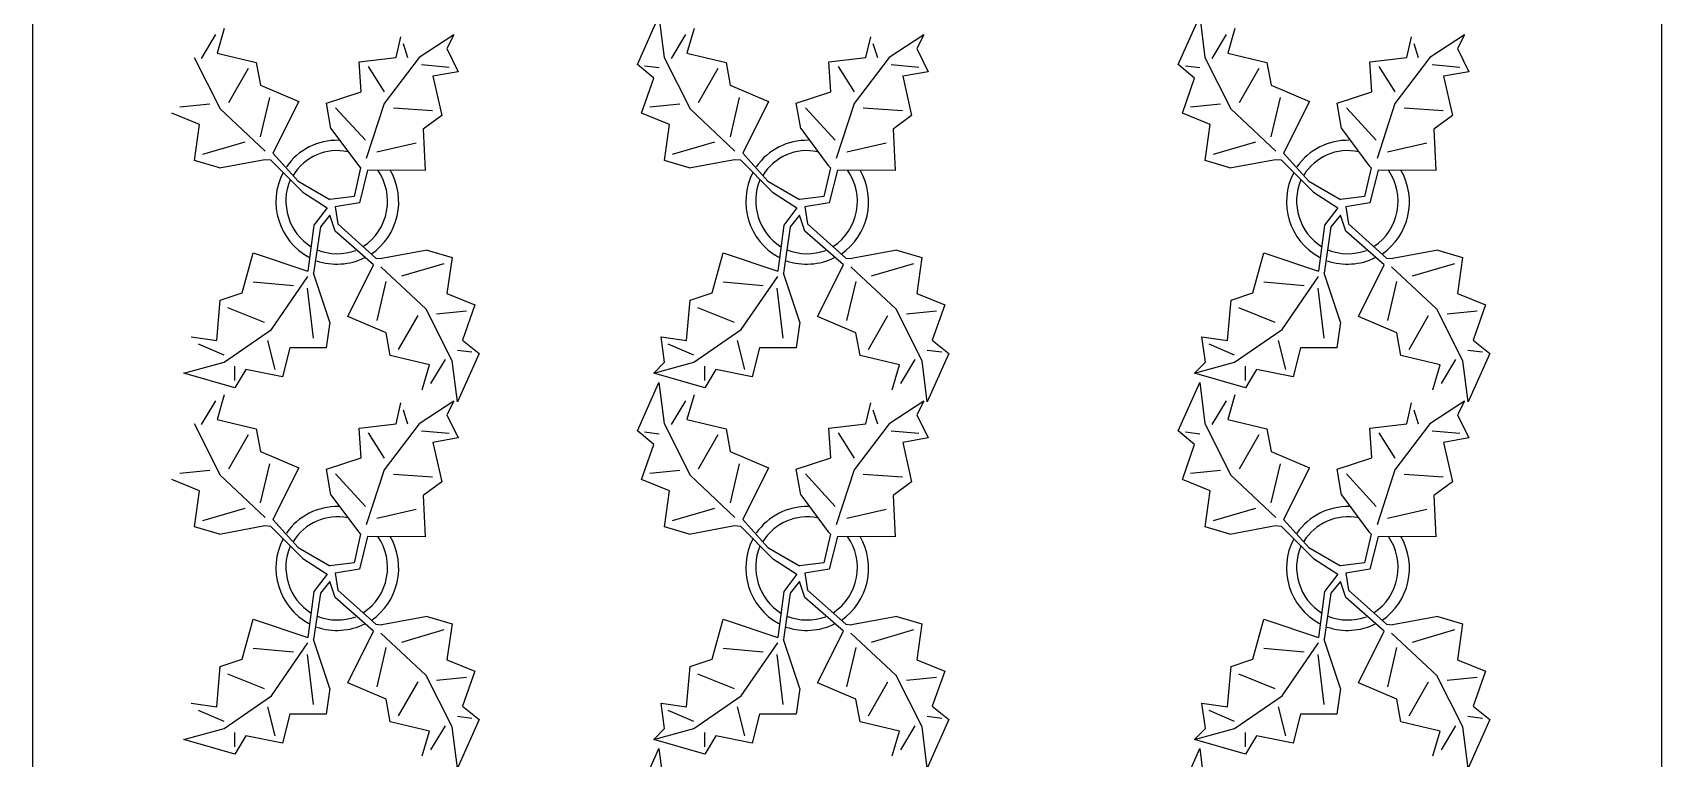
# Model space of a CAD drawing. Header units: inches. Extents: x 8624 to 20537, y 780 to 7738.
# Drawn here: x 17139.8 to 17297.6, y 2443 to 2513.4 of the extents above; entities that cross this region are included whole.
import ezdxf

# ---------------------------------------------------------------- set-up
doc = ezdxf.new("R2010")
doc.units = ezdxf.units.IN
doc.header["$MEASUREMENT"] = 0

msp = doc.modelspace()

# ---------------------------------------------------------------- linework, layer by layer
for p, q in [((17139.85, 2729.61), (17139.85, 1318.98)), ((17297.59, 2729.61), (17297.59, 1331.61))]:
    msp.add_line(p, q)
at = {"color": 114, "linetype": 'Continuous'}
for p, q in [((17198.42, 2510.27), (17200.5, 2514.98)), ((17200.5, 2514.98), (17201.01, 2510.98)), ((17250.79, 2510.27), (17252.88, 2514.98)), ((17252.88, 2514.98), (17253.39, 2510.98)), ((17156.21, 2510.88), (17157.61, 2513.18)), ((17158.41, 2513.78), (17157.71, 2511.38)), ((17175.05, 2510.97), (17175.52, 2512.98)), ((17180.66, 2513.17), (17177.29, 2510.96)), ((17180.66, 2513.17), (17179.98, 2511.83)), ((17201.71, 2510.88), (17203.11, 2513.18)), ((17203.91, 2513.78), (17203.21, 2511.38)), ((17220.55, 2510.97), (17221.02, 2512.98)), ((17226.16, 2513.17), (17222.79, 2510.96)), ((17226.16, 2513.17), (17225.48, 2511.83)), ((17254.09, 2510.88), (17255.48, 2513.18)), ((17256.28, 2513.78), (17255.59, 2511.38)), ((17272.93, 2510.97), (17273.39, 2512.98)), ((17278.53, 2513.17), (17275.16, 2510.96)), ((17278.53, 2513.17), (17277.85, 2511.83)), ((17157.71, 2511.38), (17161.51, 2510.49)), ((17175.73, 2512.31), (17176.17, 2510.97)), ((17179.98, 2511.83), (17181.08, 2509.59)), ((17203.21, 2511.38), (17207.01, 2510.49)), ((17221.23, 2512.31), (17221.67, 2510.97)), ((17225.48, 2511.83), (17226.58, 2509.59)), ((17255.59, 2511.38), (17259.39, 2510.49)), ((17273.61, 2512.31), (17274.04, 2510.97)), ((17277.85, 2511.83), (17278.95, 2509.59)), ((17155.51, 2510.98), (17158.02, 2505.98)), ((17160.72, 2509.89), (17158.82, 2506.58)), ((17161.51, 2510.49), (17161.92, 2508.29)), ((17171.47, 2510.55), (17175.05, 2510.97)), ((17171.67, 2507.65), (17171.47, 2510.55)), ((17172.36, 2510.1), (17173.91, 2507.63)), ((17177.29, 2510.96), (17173.9, 2506.51)), ((17177.51, 2510.28), (17180.19, 2510.04)), ((17200.02, 2508.97), (17198.42, 2510.27)), ((17199.12, 2510.17), (17200.52, 2509.98)), ((17201.01, 2510.98), (17203.52, 2505.98)), ((17206.22, 2509.89), (17204.32, 2506.58)), ((17207.01, 2510.49), (17207.42, 2508.29)), ((17216.97, 2510.55), (17220.55, 2510.97)), ((17217.17, 2507.65), (17216.97, 2510.55)), ((17217.86, 2510.1), (17219.41, 2507.63)), ((17222.79, 2510.96), (17219.4, 2506.51)), ((17223.01, 2510.28), (17225.69, 2510.04)), ((17252.39, 2508.97), (17250.79, 2510.27)), ((17251.49, 2510.17), (17252.89, 2509.98)), ((17253.39, 2510.98), (17255.9, 2505.98)), ((17258.59, 2509.89), (17256.7, 2506.58)), ((17259.39, 2510.49), (17259.79, 2508.29)), ((17269.35, 2510.55), (17272.93, 2510.97)), ((17269.55, 2507.65), (17269.35, 2510.55)), ((17270.24, 2510.1), (17271.78, 2507.63)), ((17275.16, 2510.96), (17271.78, 2506.51)), ((17275.38, 2510.28), (17278.06, 2510.04)), ((17161.92, 2508.29), (17165.62, 2506.7)), ((17181.08, 2509.59), (17178.62, 2509.16)), ((17178.62, 2509.16), (17179.48, 2505.35)), ((17198.83, 2505.57), (17200.02, 2508.97)), ((17207.42, 2508.29), (17211.12, 2506.7)), ((17226.58, 2509.59), (17224.12, 2509.16)), ((17224.12, 2509.16), (17224.98, 2505.35)), ((17251.2, 2505.57), (17252.39, 2508.97)), ((17259.79, 2508.29), (17263.5, 2506.7)), ((17278.95, 2509.59), (17276.49, 2509.16)), ((17276.49, 2509.16), (17277.36, 2505.35)), ((17161.93, 2503.29), (17162.82, 2507.09)), ((17165.62, 2506.7), (17163.13, 2501.69)), ((17168.31, 2506.55), (17171.67, 2507.65)), ((17207.43, 2503.29), (17208.32, 2507.09)), ((17211.12, 2506.7), (17208.63, 2501.69)), ((17213.81, 2506.55), (17217.17, 2507.65)), ((17259.8, 2503.29), (17260.7, 2507.09)), ((17263.5, 2506.7), (17261.01, 2501.69)), ((17266.19, 2506.55), (17269.55, 2507.65)), ((17156.03, 2504.48), (17153.33, 2505.57)), ((17154.12, 2506.17), (17157.02, 2506.48)), ((17158.02, 2505.98), (17162.37, 2501.87)), ((17168.74, 2504.09), (17168.31, 2506.55)), ((17169.2, 2506.1), (17172.09, 2502.95)), ((17173.9, 2506.51), (17172.17, 2501.16)), ((17178.59, 2505.8), (17174.79, 2506.06)), ((17179.48, 2505.35), (17177.68, 2504.02)), ((17201.53, 2504.48), (17198.83, 2505.57)), ((17199.62, 2506.17), (17202.52, 2506.48)), ((17203.52, 2505.98), (17207.87, 2501.87)), ((17214.24, 2504.09), (17213.81, 2506.55)), ((17214.7, 2506.1), (17217.59, 2502.95)), ((17219.4, 2506.51), (17217.67, 2501.16)), ((17224.09, 2505.8), (17220.29, 2506.06)), ((17224.98, 2505.35), (17223.18, 2504.02)), ((17253.9, 2504.48), (17251.2, 2505.57)), ((17252, 2506.17), (17254.9, 2506.48)), ((17255.9, 2505.98), (17260.24, 2501.87)), ((17266.61, 2504.09), (17266.19, 2506.55)), ((17267.08, 2506.1), (17269.96, 2502.95)), ((17271.78, 2506.51), (17270.05, 2501.16)), ((17276.47, 2505.8), (17272.67, 2506.06)), ((17277.36, 2505.35), (17275.56, 2504.02)), ((17155.54, 2500.98), (17156.03, 2504.48)), ((17168.74, 2504.09), (17171.4, 2500.49)), ((17177.68, 2504.02), (17177.88, 2500)), ((17201.04, 2500.98), (17201.53, 2504.48)), ((17214.24, 2504.09), (17216.9, 2500.49)), ((17223.18, 2504.02), (17223.38, 2500)), ((17253.41, 2500.98), (17253.9, 2504.48)), ((17266.61, 2504.09), (17269.27, 2500.49)), ((17275.56, 2504.02), (17275.75, 2500)), ((17156.33, 2501.58), (17160.43, 2502.79)), ((17173.19, 2501.82), (17177, 2502.69)), ((17201.83, 2501.58), (17205.93, 2502.79)), ((17218.69, 2501.82), (17222.5, 2502.69)), ((17254.21, 2501.58), (17258.31, 2502.79)), ((17271.07, 2501.82), (17274.88, 2502.69)), ((17157.94, 2500.28), (17155.54, 2500.98)), ((17157.94, 2500.28), (17162.34, 2501.09)), ((17162.34, 2501.09), (17162.9, 2501.03)), ((17162.9, 2501.03), (17166.02, 2497.9)), ((17165.57, 2498.99), (17163.13, 2501.69)), ((17171.62, 2500.27), (17170.98, 2497.5)), ((17171.4, 2500.49), (17171.62, 2500.27)), ((17203.44, 2500.28), (17201.04, 2500.98)), ((17203.44, 2500.28), (17207.84, 2501.09)), ((17207.84, 2501.09), (17208.4, 2501.03)), ((17208.4, 2501.03), (17211.52, 2497.9)), ((17211.07, 2498.99), (17208.63, 2501.69)), ((17217.12, 2500.27), (17216.48, 2497.5)), ((17216.9, 2500.49), (17217.12, 2500.27)), ((17255.81, 2500.28), (17253.41, 2500.98)), ((17255.81, 2500.28), (17260.21, 2501.09)), ((17260.21, 2501.09), (17260.78, 2501.03)), ((17260.78, 2501.03), (17263.9, 2497.9)), ((17263.44, 2498.99), (17261.01, 2501.69)), ((17269.49, 2500.27), (17268.85, 2497.5)), ((17269.27, 2500.49), (17269.49, 2500.27)), ((17165.57, 2498.99), (17168.63, 2497.19)), ((17172.29, 2500.04), (17171.5, 2496.89)), ((17177.88, 2500), (17172.29, 2500.04)), ((17211.07, 2498.99), (17214.13, 2497.19)), ((17217.79, 2500.04), (17217, 2496.89)), ((17223.38, 2500), (17217.79, 2500.04)), ((17263.44, 2498.99), (17266.5, 2497.19)), ((17270.16, 2500.04), (17269.37, 2496.89)), ((17275.75, 2500), (17270.16, 2500.04)), ((17166.02, 2497.9), (17168.37, 2496.38)), ((17170.98, 2497.5), (17168.63, 2497.19)), ((17170.98, 2497.5), (17170.98, 2497.5)), ((17211.52, 2497.9), (17213.87, 2496.38)), ((17216.48, 2497.5), (17214.13, 2497.19)), ((17216.48, 2497.5), (17216.48, 2497.5)), ((17263.9, 2497.9), (17266.24, 2496.38)), ((17268.85, 2497.5), (17266.5, 2497.19)), ((17268.85, 2497.5), (17268.85, 2497.5)), ((17168.37, 2496.38), (17167.09, 2494.72)), ((17168.63, 2495.67), (17167.72, 2494.55)), ((17169.15, 2494.14), (17168.63, 2495.67)), ((17171.5, 2496.89), (17169.15, 2496.48)), ((17169.15, 2496.48), (17169.41, 2494.85)), ((17213.87, 2496.38), (17212.59, 2494.72)), ((17214.13, 2495.67), (17213.22, 2494.55)), ((17214.65, 2494.14), (17214.13, 2495.67)), ((17217, 2496.89), (17214.65, 2496.48)), ((17214.65, 2496.48), (17214.91, 2494.85)), ((17266.24, 2496.38), (17264.96, 2494.72)), ((17266.5, 2495.67), (17265.59, 2494.55)), ((17267.03, 2494.14), (17266.5, 2495.67)), ((17269.37, 2496.89), (17267.03, 2496.48)), ((17267.03, 2496.48), (17267.29, 2494.85)), ((17167.09, 2494.72), (17166.52, 2490.26)), ((17167.72, 2494.55), (17167.07, 2490.07)), ((17172.87, 2490.86), (17169.15, 2494.14)), ((17169.41, 2494.85), (17173.1, 2491.53)), ((17212.59, 2494.72), (17212.02, 2490.26)), ((17213.22, 2494.55), (17212.57, 2490.07)), ((17218.37, 2490.86), (17214.65, 2494.14)), ((17214.91, 2494.85), (17218.6, 2491.53)), ((17264.96, 2494.72), (17264.39, 2490.26)), ((17265.59, 2494.55), (17264.94, 2490.07)), ((17270.74, 2490.86), (17267.03, 2494.14)), ((17267.29, 2494.85), (17270.97, 2491.53)), ((17160.16, 2488.14), (17161.22, 2492.02)), ((17161.22, 2492.02), (17166.52, 2490.26)), ((17170.38, 2485.86), (17172.87, 2490.86)), ((17173.1, 2491.53), (17173.67, 2491.47)), ((17178.06, 2492.28), (17173.67, 2491.47)), ((17179.67, 2490.98), (17175.57, 2489.77)), ((17178.06, 2492.28), (17180.47, 2491.58)), ((17180.47, 2491.58), (17179.97, 2488.08)), ((17205.66, 2488.14), (17206.72, 2492.02)), ((17206.72, 2492.02), (17212.02, 2490.26)), ((17215.88, 2485.86), (17218.37, 2490.86)), ((17218.6, 2491.53), (17219.17, 2491.47)), ((17223.56, 2492.28), (17219.17, 2491.47)), ((17225.17, 2490.98), (17221.07, 2489.77)), ((17223.56, 2492.28), (17225.97, 2491.58)), ((17225.97, 2491.58), (17225.47, 2488.08)), ((17258.03, 2488.14), (17259.09, 2492.02)), ((17259.09, 2492.02), (17264.39, 2490.26)), ((17268.25, 2485.86), (17270.74, 2490.86)), ((17270.97, 2491.53), (17271.54, 2491.47)), ((17275.94, 2492.28), (17271.54, 2491.47)), ((17277.54, 2490.98), (17273.44, 2489.77)), ((17275.94, 2492.28), (17278.34, 2491.58)), ((17278.34, 2491.58), (17277.85, 2488.08)), ((17162.98, 2484.6), (17166.51, 2489.75)), ((17168.64, 2485.31), (17167.07, 2490.07)), ((17174.07, 2489.27), (17173.18, 2485.46)), ((17177.98, 2486.58), (17173.59, 2490.68)), ((17208.48, 2484.6), (17212.01, 2489.75)), ((17214.14, 2485.31), (17212.57, 2490.07)), ((17219.57, 2489.27), (17218.68, 2485.46)), ((17223.48, 2486.58), (17219.09, 2490.68)), ((17260.86, 2484.6), (17264.38, 2489.75)), ((17266.52, 2485.31), (17264.94, 2490.07)), ((17271.94, 2489.27), (17271.05, 2485.46)), ((17275.85, 2486.58), (17271.46, 2490.68)), ((17158.03, 2487.43), (17160.16, 2488.14)), ((17165.11, 2488.84), (17161.22, 2489.2)), ((17166.44, 2488.61), (17167.01, 2483.77)), ((17179.97, 2488.08), (17182.68, 2486.99)), ((17203.53, 2487.43), (17205.66, 2488.14)), ((17210.61, 2488.84), (17206.72, 2489.2)), ((17211.94, 2488.61), (17212.51, 2483.77)), ((17225.47, 2488.08), (17228.18, 2486.99)), ((17255.91, 2487.43), (17258.03, 2488.14)), ((17262.98, 2488.84), (17259.09, 2489.2)), ((17264.31, 2488.61), (17264.89, 2483.77)), ((17277.85, 2488.08), (17280.55, 2486.99)), ((17157.68, 2483.54), (17158.03, 2487.43)), ((17158.74, 2486.72), (17162.28, 2485.31)), ((17180.49, 2481.58), (17177.98, 2486.58)), ((17181.88, 2486.38), (17178.98, 2486.08)), ((17182.68, 2486.99), (17181.48, 2483.58)), ((17203.18, 2483.54), (17203.53, 2487.43)), ((17204.24, 2486.72), (17207.78, 2485.31)), ((17225.99, 2481.58), (17223.48, 2486.58)), ((17227.38, 2486.38), (17224.48, 2486.08)), ((17228.18, 2486.99), (17226.98, 2483.58)), ((17255.56, 2483.54), (17255.91, 2487.43)), ((17256.62, 2486.72), (17260.15, 2485.31)), ((17278.36, 2481.58), (17275.85, 2486.58)), ((17279.75, 2486.38), (17276.85, 2486.08)), ((17280.55, 2486.99), (17279.36, 2483.58)), ((17158.39, 2481.42), (17162.98, 2484.6)), ((17168.64, 2485.31), (17168.29, 2482.83)), ((17174.08, 2484.27), (17170.38, 2485.86)), ((17175.29, 2482.67), (17177.18, 2485.97)), ((17203.89, 2481.42), (17208.48, 2484.6)), ((17214.14, 2485.31), (17213.79, 2482.83)), ((17219.58, 2484.27), (17215.88, 2485.86)), ((17220.79, 2482.67), (17222.68, 2485.97)), ((17256.26, 2481.42), (17260.86, 2484.6)), ((17266.52, 2485.31), (17266.16, 2482.83)), ((17271.96, 2484.27), (17268.25, 2485.86)), ((17273.16, 2482.67), (17275.05, 2485.97)), ((17155.21, 2483.89), (17157.68, 2483.54)), ((17158.39, 2482.12), (17155.91, 2483.19)), ((17163.34, 2480.71), (17162.63, 2483.54)), ((17174.49, 2482.07), (17174.08, 2484.27)), ((17181.48, 2483.58), (17183.09, 2482.29)), ((17200.71, 2483.89), (17203.18, 2483.54)), ((17201.06, 2481.42), (17200.71, 2483.89)), ((17203.89, 2482.12), (17201.41, 2483.19)), ((17208.84, 2480.71), (17208.13, 2483.54)), ((17219.99, 2482.07), (17219.58, 2484.27)), ((17226.98, 2483.58), (17228.59, 2482.29)), ((17253.08, 2483.89), (17255.56, 2483.54)), ((17253.43, 2481.42), (17253.08, 2483.89)), ((17256.26, 2482.12), (17253.79, 2483.19)), ((17261.21, 2480.71), (17260.5, 2483.54)), ((17272.36, 2482.07), (17271.96, 2484.27)), ((17279.36, 2483.58), (17280.96, 2482.29)), ((17154.5, 2480.36), (17158.39, 2481.42)), ((17164.75, 2482.83), (17164.05, 2480)), ((17168.29, 2482.83), (17164.75, 2482.83)), ((17178.29, 2481.18), (17174.49, 2482.07)), ((17179.79, 2481.68), (17178.39, 2479.38)), ((17181, 2477.58), (17180.49, 2481.58)), ((17182.39, 2482.39), (17180.99, 2482.58)), ((17183.09, 2482.29), (17181, 2477.58)), ((17200, 2480.36), (17203.89, 2481.42)), ((17200, 2480.36), (17201.06, 2481.42)), ((17210.25, 2482.83), (17209.55, 2480)), ((17213.79, 2482.83), (17210.25, 2482.83)), ((17223.79, 2481.18), (17219.99, 2482.07)), ((17225.29, 2481.68), (17223.89, 2479.38)), ((17226.5, 2477.58), (17225.99, 2481.58)), ((17227.89, 2482.39), (17226.49, 2482.58)), ((17228.59, 2482.29), (17226.5, 2477.58)), ((17252.37, 2480.36), (17256.26, 2481.42)), ((17252.37, 2480.36), (17253.43, 2481.42)), ((17262.63, 2482.83), (17261.92, 2480)), ((17266.16, 2482.83), (17262.63, 2482.83)), ((17276.16, 2481.18), (17272.36, 2482.07)), ((17277.66, 2481.68), (17276.27, 2479.38)), ((17278.87, 2477.58), (17278.36, 2481.58)), ((17280.26, 2482.39), (17278.86, 2482.58)), ((17280.96, 2482.29), (17278.87, 2477.58)), ((17159.45, 2478.94), (17154.5, 2480.36)), ((17159.45, 2479.65), (17159.45, 2481.06)), ((17160.51, 2480.71), (17159.45, 2478.94)), ((17164.05, 2480), (17160.51, 2480.71)), ((17177.59, 2478.77), (17178.29, 2481.18)), ((17204.95, 2478.94), (17200, 2480.36)), ((17204.95, 2479.65), (17204.95, 2481.06)), ((17206.01, 2480.71), (17204.95, 2478.94)), ((17209.55, 2480), (17206.01, 2480.71)), ((17223.09, 2478.77), (17223.79, 2481.18)), ((17257.32, 2478.94), (17252.37, 2480.36)), ((17257.32, 2479.65), (17257.32, 2481.06)), ((17258.38, 2480.71), (17257.32, 2478.94)), ((17261.92, 2480), (17258.38, 2480.71)), ((17275.47, 2478.77), (17276.16, 2481.18)), ((17158.41, 2478.28), (17157.71, 2475.88)), ((17198.42, 2474.77), (17200.5, 2479.48)), ((17200.5, 2479.48), (17201.01, 2475.48)), ((17203.91, 2478.28), (17203.21, 2475.88)), ((17250.79, 2474.77), (17252.88, 2479.48)), ((17252.88, 2479.48), (17253.39, 2475.48)), ((17256.28, 2478.28), (17255.59, 2475.88)), ((17156.21, 2475.38), (17157.61, 2477.68)), ((17175.05, 2475.47), (17175.52, 2477.48)), ((17175.73, 2476.81), (17176.17, 2475.47)), ((17180.66, 2477.67), (17177.29, 2475.46)), ((17180.66, 2477.67), (17179.98, 2476.33)), ((17201.71, 2475.38), (17203.11, 2477.68)), ((17220.55, 2475.47), (17221.02, 2477.48)), ((17221.23, 2476.81), (17221.67, 2475.47)), ((17226.16, 2477.67), (17222.79, 2475.46)), ((17226.16, 2477.67), (17225.48, 2476.33)), ((17254.09, 2475.38), (17255.48, 2477.68)), ((17272.93, 2475.47), (17273.39, 2477.48)), ((17273.61, 2476.81), (17274.04, 2475.47)), ((17278.53, 2477.67), (17275.16, 2475.46)), ((17278.53, 2477.67), (17277.85, 2476.33)), ((17155.51, 2475.48), (17158.02, 2470.48)), ((17157.71, 2475.88), (17161.51, 2474.99)), ((17171.47, 2475.05), (17175.05, 2475.47)), ((17171.67, 2472.15), (17171.47, 2475.05)), ((17177.29, 2475.46), (17173.9, 2471.01)), ((17179.98, 2476.33), (17181.08, 2474.09)), ((17201.01, 2475.48), (17203.52, 2470.48)), ((17203.21, 2475.88), (17207.01, 2474.99)), ((17216.97, 2475.05), (17220.55, 2475.47)), ((17217.17, 2472.15), (17216.97, 2475.05)), ((17222.79, 2475.46), (17219.4, 2471.01)), ((17225.48, 2476.33), (17226.58, 2474.09)), ((17253.39, 2475.48), (17255.9, 2470.48)), ((17255.59, 2475.88), (17259.39, 2474.99)), ((17269.35, 2475.05), (17272.93, 2475.47)), ((17269.55, 2472.15), (17269.35, 2475.05)), ((17275.16, 2475.46), (17271.78, 2471.01)), ((17277.85, 2476.33), (17278.95, 2474.09)), ((17160.72, 2474.39), (17158.82, 2471.08)), ((17161.51, 2474.99), (17161.92, 2472.79)), ((17172.36, 2474.6), (17173.91, 2472.13)), ((17177.51, 2474.78), (17180.19, 2474.54)), ((17181.08, 2474.09), (17178.62, 2473.66)), ((17178.62, 2473.66), (17179.48, 2469.85)), ((17200.02, 2473.47), (17198.42, 2474.77)), ((17198.83, 2470.07), (17200.02, 2473.47)), ((17199.12, 2474.67), (17200.52, 2474.48)), ((17206.22, 2474.39), (17204.32, 2471.08)), ((17207.01, 2474.99), (17207.42, 2472.79)), ((17217.86, 2474.6), (17219.41, 2472.13)), ((17223.01, 2474.78), (17225.69, 2474.54)), ((17226.58, 2474.09), (17224.12, 2473.66)), ((17224.12, 2473.66), (17224.98, 2469.85)), ((17252.39, 2473.47), (17250.79, 2474.77)), ((17251.2, 2470.07), (17252.39, 2473.47)), ((17251.49, 2474.67), (17252.89, 2474.48)), ((17258.59, 2474.39), (17256.7, 2471.08)), ((17259.39, 2474.99), (17259.79, 2472.79)), ((17270.24, 2474.6), (17271.78, 2472.13)), ((17275.38, 2474.78), (17278.06, 2474.54)), ((17278.95, 2474.09), (17276.49, 2473.66)), ((17276.49, 2473.66), (17277.36, 2469.85)), ((17161.92, 2472.79), (17165.62, 2471.2)), ((17168.31, 2471.05), (17171.67, 2472.15)), ((17207.42, 2472.79), (17211.12, 2471.2)), ((17213.81, 2471.05), (17217.17, 2472.15)), ((17259.79, 2472.79), (17263.5, 2471.2)), ((17266.19, 2471.05), (17269.55, 2472.15)), ((17154.12, 2470.67), (17157.02, 2470.98)), ((17158.02, 2470.48), (17162.37, 2466.37)), ((17161.93, 2467.79), (17162.82, 2471.59)), ((17165.62, 2471.2), (17163.13, 2466.19)), ((17168.74, 2468.59), (17168.31, 2471.05)), ((17169.2, 2470.6), (17172.09, 2467.45)), ((17173.9, 2471.01), (17172.17, 2465.66)), ((17178.59, 2470.3), (17174.79, 2470.56)), ((17199.62, 2470.67), (17202.52, 2470.98)), ((17203.52, 2470.48), (17207.87, 2466.37)), ((17207.43, 2467.79), (17208.32, 2471.59)), ((17211.12, 2471.2), (17208.63, 2466.19)), ((17214.24, 2468.59), (17213.81, 2471.05)), ((17214.7, 2470.6), (17217.59, 2467.45)), ((17219.4, 2471.01), (17217.67, 2465.66)), ((17224.09, 2470.3), (17220.29, 2470.56)), ((17252, 2470.67), (17254.9, 2470.98)), ((17255.9, 2470.48), (17260.24, 2466.37)), ((17259.8, 2467.79), (17260.7, 2471.59)), ((17263.5, 2471.2), (17261.01, 2466.19)), ((17266.61, 2468.59), (17266.19, 2471.05)), ((17267.08, 2470.6), (17269.96, 2467.45)), ((17271.78, 2471.01), (17270.05, 2465.66)), ((17276.47, 2470.3), (17272.67, 2470.56)), ((17156.03, 2468.98), (17153.33, 2470.07)), ((17155.54, 2465.48), (17156.03, 2468.98)), ((17179.48, 2469.85), (17177.68, 2468.52)), ((17201.53, 2468.98), (17198.83, 2470.07)), ((17201.04, 2465.48), (17201.53, 2468.98)), ((17224.98, 2469.85), (17223.18, 2468.52)), ((17253.9, 2468.98), (17251.2, 2470.07)), ((17253.41, 2465.48), (17253.9, 2468.98)), ((17277.36, 2469.85), (17275.56, 2468.52)), ((17156.33, 2466.08), (17160.43, 2467.29)), ((17168.74, 2468.59), (17171.4, 2464.99)), ((17173.19, 2466.32), (17177, 2467.19)), ((17177.68, 2468.52), (17177.88, 2464.5)), ((17201.83, 2466.08), (17205.93, 2467.29)), ((17214.24, 2468.59), (17216.9, 2464.99)), ((17218.69, 2466.32), (17222.5, 2467.19)), ((17223.18, 2468.52), (17223.38, 2464.5)), ((17254.21, 2466.08), (17258.31, 2467.29)), ((17266.61, 2468.59), (17269.27, 2464.99)), ((17271.07, 2466.32), (17274.88, 2467.19)), ((17275.56, 2468.52), (17275.75, 2464.5)), ((17157.94, 2464.78), (17162.34, 2465.59)), ((17162.34, 2465.59), (17162.9, 2465.53)), ((17165.57, 2463.49), (17163.13, 2466.19)), ((17203.44, 2464.78), (17207.84, 2465.59)), ((17207.84, 2465.59), (17208.4, 2465.53)), ((17211.07, 2463.49), (17208.63, 2466.19)), ((17255.81, 2464.78), (17260.21, 2465.59)), ((17260.21, 2465.59), (17260.78, 2465.53)), ((17263.44, 2463.49), (17261.01, 2466.19)), ((17157.94, 2464.78), (17155.54, 2465.48)), ((17162.9, 2465.53), (17166.02, 2462.4)), ((17171.62, 2464.77), (17170.98, 2462)), ((17171.4, 2464.99), (17171.62, 2464.77)), ((17172.29, 2464.54), (17171.5, 2461.39)), ((17177.88, 2464.5), (17172.29, 2464.54)), ((17203.44, 2464.78), (17201.04, 2465.48)), ((17208.4, 2465.53), (17211.52, 2462.4)), ((17217.12, 2464.77), (17216.48, 2462)), ((17216.9, 2464.99), (17217.12, 2464.77)), ((17217.79, 2464.54), (17217, 2461.39)), ((17223.38, 2464.5), (17217.79, 2464.54)), ((17255.81, 2464.78), (17253.41, 2465.48)), ((17260.78, 2465.53), (17263.9, 2462.4)), ((17269.49, 2464.77), (17268.85, 2462)), ((17269.27, 2464.99), (17269.49, 2464.77)), ((17270.16, 2464.54), (17269.37, 2461.39)), ((17275.75, 2464.5), (17270.16, 2464.54)), ((17165.57, 2463.49), (17168.63, 2461.69)), ((17166.02, 2462.4), (17168.37, 2460.88)), ((17211.07, 2463.49), (17214.13, 2461.69)), ((17211.52, 2462.4), (17213.87, 2460.88)), ((17263.44, 2463.49), (17266.5, 2461.69)), ((17263.9, 2462.4), (17266.24, 2460.88)), ((17168.37, 2460.88), (17167.09, 2459.22)), ((17170.98, 2462), (17168.63, 2461.69)), ((17171.5, 2461.39), (17169.15, 2460.98)), ((17169.15, 2460.98), (17169.41, 2459.35)), ((17170.98, 2462), (17170.98, 2462)), ((17213.87, 2460.88), (17212.59, 2459.22)), ((17216.48, 2462), (17214.13, 2461.69)), ((17217, 2461.39), (17214.65, 2460.98)), ((17214.65, 2460.98), (17214.91, 2459.35)), ((17216.48, 2462), (17216.48, 2462)), ((17266.24, 2460.88), (17264.96, 2459.22)), ((17268.85, 2462), (17266.5, 2461.69)), ((17269.37, 2461.39), (17267.03, 2460.98)), ((17267.03, 2460.98), (17267.29, 2459.35)), ((17268.85, 2462), (17268.85, 2462)), ((17168.63, 2460.17), (17167.72, 2459.05)), ((17169.15, 2458.64), (17168.63, 2460.17)), ((17169.41, 2459.35), (17173.1, 2456.03)), ((17214.13, 2460.17), (17213.22, 2459.05)), ((17214.65, 2458.64), (17214.13, 2460.17)), ((17214.91, 2459.35), (17218.6, 2456.03)), ((17266.5, 2460.17), (17265.59, 2459.05)), ((17267.03, 2458.64), (17266.5, 2460.17)), ((17267.29, 2459.35), (17270.97, 2456.03)), ((17167.09, 2459.22), (17166.52, 2454.76)), ((17167.72, 2459.05), (17167.07, 2454.57)), ((17172.87, 2455.36), (17169.15, 2458.64)), ((17212.59, 2459.22), (17212.02, 2454.76)), ((17213.22, 2459.05), (17212.57, 2454.57)), ((17218.37, 2455.36), (17214.65, 2458.64)), ((17264.96, 2459.22), (17264.39, 2454.76)), ((17265.59, 2459.05), (17264.94, 2454.57)), ((17270.74, 2455.36), (17267.03, 2458.64)), ((17160.16, 2452.64), (17161.22, 2456.52)), ((17161.22, 2456.52), (17166.52, 2454.76)), ((17178.06, 2456.78), (17173.67, 2455.97)), ((17178.06, 2456.78), (17180.47, 2456.08)), ((17205.66, 2452.64), (17206.72, 2456.52)), ((17206.72, 2456.52), (17212.02, 2454.76)), ((17223.56, 2456.78), (17219.17, 2455.97)), ((17223.56, 2456.78), (17225.97, 2456.08)), ((17258.03, 2452.64), (17259.09, 2456.52)), ((17259.09, 2456.52), (17264.39, 2454.76)), ((17275.94, 2456.78), (17271.54, 2455.97)), ((17275.94, 2456.78), (17278.34, 2456.08)), ((17168.64, 2449.81), (17167.07, 2454.57)), ((17170.38, 2450.36), (17172.87, 2455.36)), ((17173.1, 2456.03), (17173.67, 2455.97)), ((17177.98, 2451.08), (17173.59, 2455.18)), ((17179.67, 2455.48), (17175.57, 2454.27)), ((17180.47, 2456.08), (17179.97, 2452.58)), ((17214.14, 2449.81), (17212.57, 2454.57)), ((17215.88, 2450.36), (17218.37, 2455.36)), ((17218.6, 2456.03), (17219.17, 2455.97)), ((17223.48, 2451.08), (17219.09, 2455.18)), ((17225.17, 2455.48), (17221.07, 2454.27)), ((17225.97, 2456.08), (17225.47, 2452.58)), ((17266.52, 2449.81), (17264.94, 2454.57)), ((17268.25, 2450.36), (17270.74, 2455.36)), ((17270.97, 2456.03), (17271.54, 2455.97)), ((17275.85, 2451.08), (17271.46, 2455.18)), ((17277.54, 2455.48), (17273.44, 2454.27)), ((17278.34, 2456.08), (17277.85, 2452.58)), ((17165.11, 2453.34), (17161.22, 2453.7)), ((17162.98, 2449.1), (17166.51, 2454.25)), ((17166.44, 2453.11), (17167.01, 2448.27)), ((17174.07, 2453.77), (17173.18, 2449.96)), ((17210.61, 2453.34), (17206.72, 2453.7)), ((17208.48, 2449.1), (17212.01, 2454.25)), ((17211.94, 2453.11), (17212.51, 2448.27)), ((17219.57, 2453.77), (17218.68, 2449.96)), ((17262.98, 2453.34), (17259.09, 2453.7)), ((17260.86, 2449.1), (17264.38, 2454.25)), ((17264.31, 2453.11), (17264.89, 2448.27)), ((17271.94, 2453.77), (17271.05, 2449.96)), ((17157.68, 2448.04), (17158.03, 2451.93)), ((17158.03, 2451.93), (17160.16, 2452.64)), ((17179.97, 2452.58), (17182.68, 2451.49)), ((17182.68, 2451.49), (17181.48, 2448.08)), ((17203.18, 2448.04), (17203.53, 2451.93)), ((17203.53, 2451.93), (17205.66, 2452.64)), ((17225.47, 2452.58), (17228.18, 2451.49)), ((17228.18, 2451.49), (17226.98, 2448.08)), ((17255.56, 2448.04), (17255.91, 2451.93)), ((17255.91, 2451.93), (17258.03, 2452.64)), ((17277.85, 2452.58), (17280.55, 2451.49)), ((17280.55, 2451.49), (17279.36, 2448.08)), ((17158.74, 2451.22), (17162.28, 2449.81)), ((17168.64, 2449.81), (17168.29, 2447.33)), ((17174.08, 2448.77), (17170.38, 2450.36)), ((17175.29, 2447.17), (17177.18, 2450.47)), ((17180.49, 2446.08), (17177.98, 2451.08)), ((17181.88, 2450.88), (17178.98, 2450.58)), ((17204.24, 2451.22), (17207.78, 2449.81)), ((17214.14, 2449.81), (17213.79, 2447.33)), ((17219.58, 2448.77), (17215.88, 2450.36)), ((17220.79, 2447.17), (17222.68, 2450.47)), ((17225.99, 2446.08), (17223.48, 2451.08)), ((17227.38, 2450.88), (17224.48, 2450.58)), ((17256.62, 2451.22), (17260.15, 2449.81)), ((17266.52, 2449.81), (17266.16, 2447.33)), ((17271.96, 2448.77), (17268.25, 2450.36)), ((17273.16, 2447.17), (17275.05, 2450.47)), ((17278.36, 2446.08), (17275.85, 2451.08)), ((17279.75, 2450.88), (17276.85, 2450.58)), ((17155.21, 2448.39), (17157.68, 2448.04)), ((17158.39, 2445.92), (17162.98, 2449.1)), ((17174.49, 2446.57), (17174.08, 2448.77)), ((17200.71, 2448.39), (17203.18, 2448.04)), ((17201.06, 2445.92), (17200.71, 2448.39)), ((17203.89, 2445.92), (17208.48, 2449.1)), ((17219.99, 2446.57), (17219.58, 2448.77)), ((17253.08, 2448.39), (17255.56, 2448.04)), ((17253.43, 2445.92), (17253.08, 2448.39)), ((17256.26, 2445.92), (17260.86, 2449.1)), ((17272.36, 2446.57), (17271.96, 2448.77)), ((17158.39, 2446.62), (17155.91, 2447.69)), ((17163.34, 2445.21), (17162.63, 2448.04)), ((17164.75, 2447.33), (17164.05, 2444.5)), ((17168.29, 2447.33), (17164.75, 2447.33)), ((17182.39, 2446.89), (17180.99, 2447.08)), ((17183.09, 2446.79), (17181, 2442.08)), ((17181.48, 2448.08), (17183.09, 2446.79)), ((17203.89, 2446.62), (17201.41, 2447.69)), ((17208.84, 2445.21), (17208.13, 2448.04)), ((17210.25, 2447.33), (17209.55, 2444.5)), ((17213.79, 2447.33), (17210.25, 2447.33)), ((17227.89, 2446.89), (17226.49, 2447.08)), ((17228.59, 2446.79), (17226.5, 2442.08)), ((17226.98, 2448.08), (17228.59, 2446.79)), ((17256.26, 2446.62), (17253.79, 2447.69)), ((17261.21, 2445.21), (17260.5, 2448.04)), ((17262.63, 2447.33), (17261.92, 2444.5)), ((17266.16, 2447.33), (17262.63, 2447.33)), ((17280.26, 2446.89), (17278.86, 2447.08)), ((17280.96, 2446.79), (17278.87, 2442.08)), ((17279.36, 2448.08), (17280.96, 2446.79)), ((17154.5, 2444.86), (17158.39, 2445.92)), ((17159.45, 2444.15), (17159.45, 2445.56)), ((17160.51, 2445.21), (17159.45, 2443.44)), ((17164.05, 2444.5), (17160.51, 2445.21)), ((17178.29, 2445.68), (17174.49, 2446.57)), ((17177.59, 2443.27), (17178.29, 2445.68)), ((17179.79, 2446.18), (17178.39, 2443.88)), ((17181, 2442.08), (17180.49, 2446.08)), ((17200, 2444.86), (17203.89, 2445.92)), ((17200, 2444.86), (17201.06, 2445.92)), ((17204.95, 2444.15), (17204.95, 2445.56)), ((17206.01, 2445.21), (17204.95, 2443.44)), ((17209.55, 2444.5), (17206.01, 2445.21)), ((17223.79, 2445.68), (17219.99, 2446.57)), ((17223.09, 2443.27), (17223.79, 2445.68)), ((17225.29, 2446.18), (17223.89, 2443.88)), ((17226.5, 2442.08), (17225.99, 2446.08)), ((17252.37, 2444.86), (17256.26, 2445.92)), ((17252.37, 2444.86), (17253.43, 2445.92)), ((17257.32, 2444.15), (17257.32, 2445.56)), ((17258.38, 2445.21), (17257.32, 2443.44)), ((17261.92, 2444.5), (17258.38, 2445.21)), ((17276.16, 2445.68), (17272.36, 2446.57)), ((17275.47, 2443.27), (17276.16, 2445.68)), ((17277.66, 2446.18), (17276.27, 2443.88)), ((17278.87, 2442.08), (17278.36, 2446.08)), ((17159.45, 2443.44), (17154.5, 2444.86)), ((17198.42, 2439.27), (17200.5, 2443.98)), ((17204.95, 2443.44), (17200, 2444.86)), ((17200.5, 2443.98), (17201.01, 2439.98)), ((17250.79, 2439.27), (17252.88, 2443.98)), ((17257.32, 2443.44), (17252.37, 2444.86)), ((17252.88, 2443.98), (17253.39, 2439.98))]:
    msp.add_line(p, q, dxfattribs=at)
for centre, radius, start, end in [((17169.35, 2496.94), 6, 88.6147, 145.1169), ((17169.35, 2496.94), 5, 78.1647, 148.6725), ((17214.85, 2496.94), 6, 88.6147, 145.1169), ((17214.85, 2496.94), 5, 78.1647, 148.6725), ((17267.22, 2496.94), 6, 88.6147, 145.1169), ((17267.22, 2496.94), 5, 78.1647, 148.6725), ((17169.57, 2496.99), 6.15, 152.5812, 241.2714), ((17169.67, 2497.08), 5.29, 157.3711, 237.472), ((17168.98, 2497.03), 5.25, 303.8219, 34.9414), ((17169.18, 2496.97), 6.13, 304.3757, 30.1028), ((17215.07, 2496.99), 6.15, 152.5812, 241.2714), ((17215.17, 2497.08), 5.29, 157.3711, 237.472), ((17214.48, 2497.03), 5.25, 303.8219, 34.9414), ((17214.68, 2496.97), 6.13, 304.3757, 30.1028), ((17267.44, 2496.99), 6.15, 152.5812, 241.2714), ((17267.55, 2497.08), 5.29, 157.3711, 237.472), ((17266.85, 2497.03), 5.25, 303.8219, 34.9414), ((17267.06, 2496.97), 6.13, 304.3757, 30.1028), ((17169.32, 2497.07), 6.13, 251.2017, 296.0918), ((17169.35, 2497.23), 5.28, 248.4094, 290.0301), ((17214.82, 2497.07), 6.13, 251.2017, 296.0918), ((17214.85, 2497.23), 5.28, 248.4094, 290.0301), ((17267.19, 2497.07), 6.13, 251.2017, 296.0918), ((17267.22, 2497.23), 5.28, 248.4094, 290.0301), ((17169.35, 2461.44), 6, 88.6147, 145.1169), ((17214.85, 2461.44), 6, 88.6147, 145.1169), ((17267.22, 2461.44), 6, 88.6147, 145.1169), ((17169.35, 2461.44), 5, 78.1647, 148.6725), ((17214.85, 2461.44), 5, 78.1647, 148.6725), ((17267.22, 2461.44), 5, 78.1647, 148.6725), ((17169.57, 2461.49), 6.15, 152.5812, 241.2714), ((17168.98, 2461.53), 5.25, 303.8219, 34.9414), ((17169.18, 2461.47), 6.13, 304.3757, 30.1028), ((17215.07, 2461.49), 6.15, 152.5812, 241.2714), ((17214.48, 2461.53), 5.25, 303.8219, 34.9414), ((17214.68, 2461.47), 6.13, 304.3757, 30.1028), ((17267.44, 2461.49), 6.15, 152.5812, 241.2714), ((17266.85, 2461.53), 5.25, 303.8219, 34.9414), ((17267.06, 2461.47), 6.13, 304.3757, 30.1028), ((17169.67, 2461.58), 5.29, 157.3711, 237.472), ((17215.17, 2461.58), 5.29, 157.3711, 237.472), ((17267.55, 2461.58), 5.29, 157.3711, 237.472), ((17169.35, 2461.73), 5.28, 248.4094, 290.0301), ((17214.85, 2461.73), 5.28, 248.4094, 290.0301), ((17267.22, 2461.73), 5.28, 248.4094, 290.0301), ((17169.32, 2461.57), 6.13, 251.2017, 296.0918), ((17214.82, 2461.57), 6.13, 251.2017, 296.0918), ((17267.19, 2461.57), 6.13, 251.2017, 296.0918)]:
    msp.add_arc(centre, radius, start, end, dxfattribs=at)

doc.saveas('drawing.dxf')
